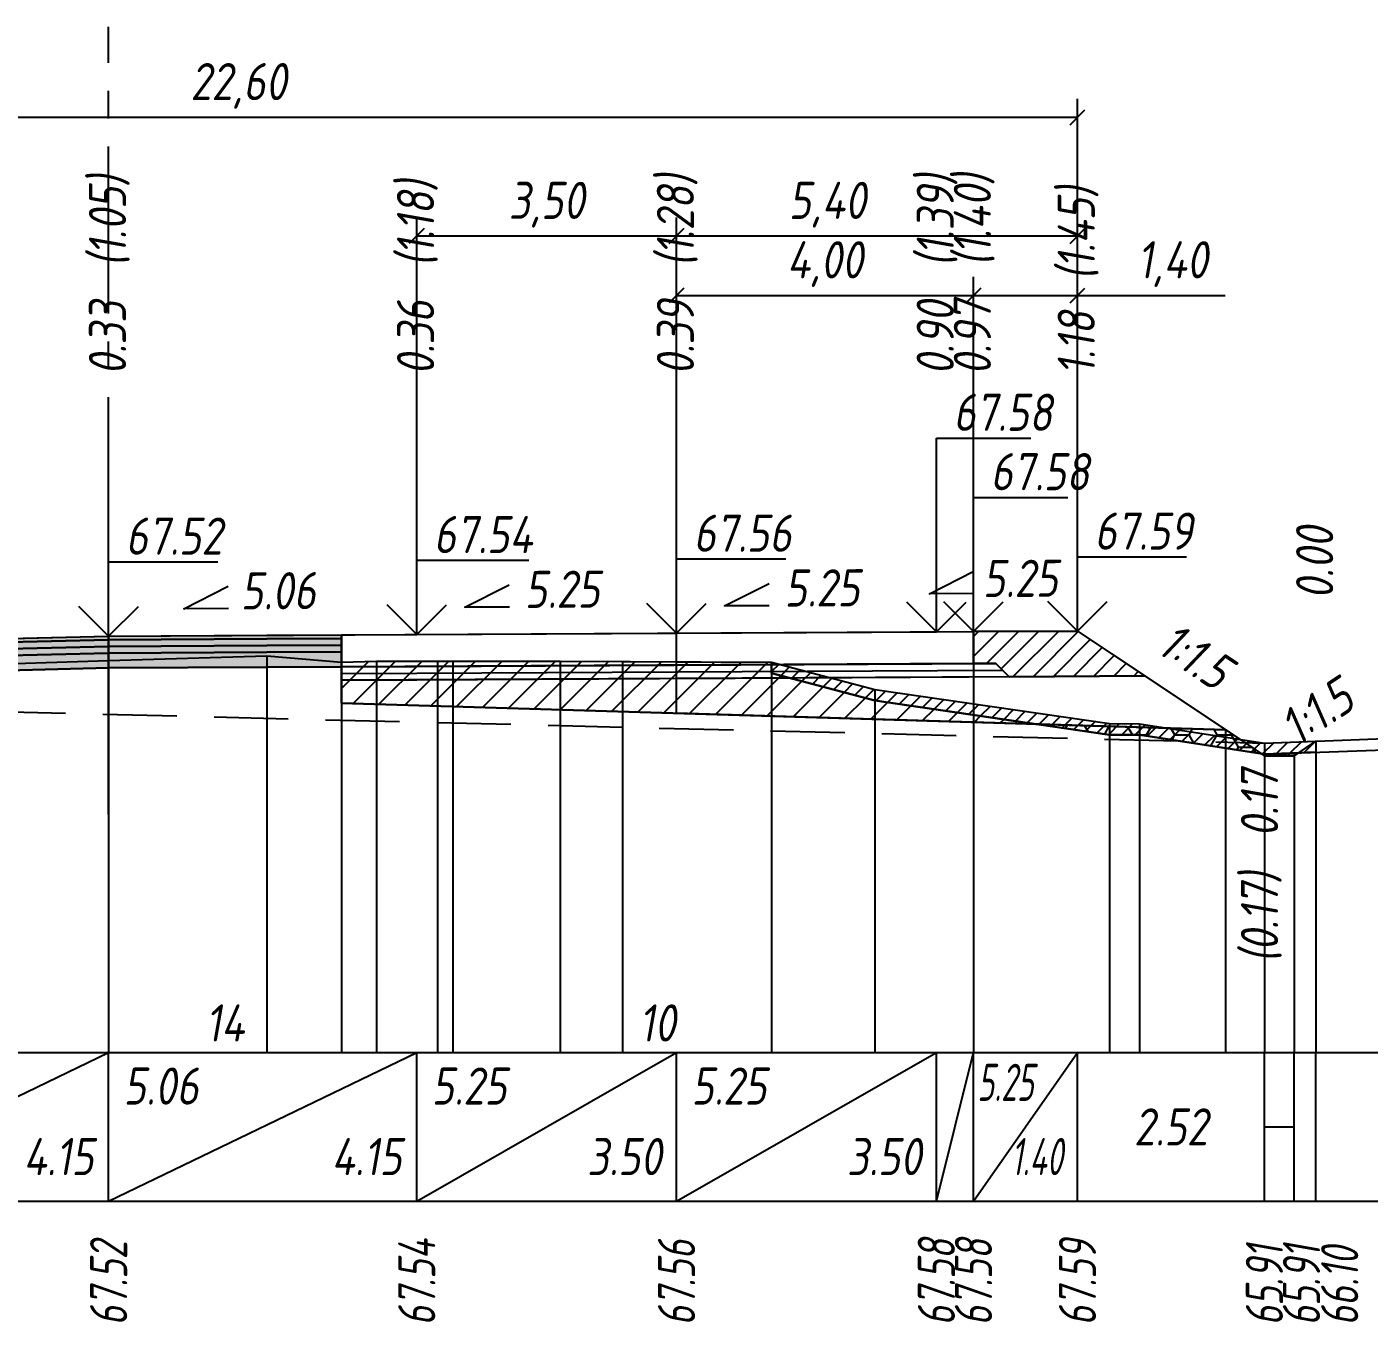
# Model space of a CAD drawing. Extents: x -717 to 1451, y -133302 to 233.
# Drawn here: x 151.3 to 241.7, y -40195.2 to -40107.9 of the extents above; entities that cross this region are included whole.
import ezdxf
from ezdxf.enums import TextEntityAlignment as Align

# ---------------------------------------------------------------- set-up
doc = ezdxf.new("R2010")
doc.units = 0
doc.linetypes.add('осевая2', pattern=[1.125, 0.75, -0.125, 0.125, -0.125])
doc.linetypes.add('штриховая', pattern=[0.75, 0.5, -0.25])
for name, color, linetype in [('Интерполированный поперечник', 2, 'Continuous'), ('Код_514', 1, 'Continuous'), ('Контур_0', 7, 'Continuous'), ('Контур_2521', 7, 'Continuous'), ('Контур_2564', 7, 'Continuous'), ('Контур_2660', 7, 'Continuous'), ('Контур_2665', 7, 'Continuous'), ('Контур_400', 7, 'Continuous'), ('Контур_508', 7, 'Continuous'), ('Контур_512', 7, 'Continuous'), ('Контур_513', 7, 'Continuous'), ('Контур_818', 7, 'Continuous'), ('Красный поперечник', 1, 'Continuous'), ('Объём_2501', 7, 'Continuous'), ('Объём_2564', 7, 'Continuous'), ('Объём_2650', 7, 'Continuous'), ('Объём_2660', 7, 'Continuous'), ('Объём_2661', 7, 'Continuous'), ('Объём_2663', 7, 'Continuous'), ('Объём_2664', 7, 'Continuous'), ('Объём_2665', 7, 'Continuous'), ('Объём_2666', 7, 'Continuous'), ('Объём_2753', 7, 'Continuous'), ('Ось', 1, 'осевая2'), ('Откосы', 7, 'Continuous'), ('Отметки покрытия', 7, 'Continuous'), ('Рабочие отметки', 7, 'Continuous'), ('Рабочие отметки доп.', 7, 'Continuous'), ('Слои выравнивания', 7, 'Continuous'), ('Таблица', 7, 'Continuous'), ('Уклоны проезжей части', 7, 'Continuous'), ('Черный поперечник', 3, 'Continuous')]:
    doc.layers.add(name, color=color, linetype=linetype)
for name, color, linetype, true_color in [('Контур_2540', 2, 'Continuous', 0xffff00), ('Контур_2560', 2, 'Continuous', 0xffff00), ('Контур_2561', 7, 'Continuous', 0xff8040), ('Контур_2562', 3, 'Continuous', 0x00ff00), ('Контур_2563', 7, 'Continuous', 0xff8000), ('Контур_2570', 7, 'Continuous', 0x80ff00), ('Контур_2725', 7, 'Continuous', 0x323232), ('Контур_2736', 4, 'Continuous', 0x00ffff), ('Контур_2737', 4, 'Continuous', 0x00ffff), ('Контур_2738', 4, 'Continuous', 0x00ffff), ('Контур_2739', 4, 'Continuous', 0x00ffff), ('Контур_2741', 4, 'Continuous', 0x00ffff), ('Контур_2742', 4, 'Continuous', 0x00ffff), ('Контур_2743', 4, 'Continuous', 0x00ffff), ('Контур_2744', 7, 'Continuous', 0xa4ffff), ('Контур_2745', 7, 'Continuous', 0xa4ffff), ('Контур_2747', 4, 'Continuous', 0x00ffff), ('Контур_2748', 4, 'Continuous', 0x00ffff), ('Контур_2749', 4, 'Continuous', 0x00ffff), ('Контур_2750', 4, 'Continuous', 0x00ffff), ('Контур_2751', 4, 'Continuous', 0x00ffff), ('Контур_2752', 4, 'Continuous', 0x00ffff), ('Контур_2760', 7, 'Continuous', 0x323232), ('Контур_2761', 7, 'Continuous', 0x323232), ('Контур_2762', 7, 'Continuous', 0x323232), ('Контур_2763', 7, 'Continuous', 0x323232), ('Контур_402', 7, 'Continuous', 0xff6464), ('Контур_703', 4, 'Continuous', 0x00ffff), ('Контур_705', 4, 'Continuous', 0x00ffff), ('Контур_707', 4, 'Continuous', 0x00ffff), ('Контур_720', 131, 'Continuous', 0xaaffff), ('Объём_2500', 7, 'Continuous', 0xc0c0c0), ('Объём_2520', 7, 'Continuous', 0x80ffff), ('Объём_2540', 2, 'Continuous', 0xffff00), ('Объём_2560', 2, 'Continuous', 0xffff00), ('Объём_2561', 7, 'Continuous', 0xff8040), ('Объём_2562', 3, 'Continuous', 0x00ff00), ('Объём_2563', 7, 'Continuous', 0xff8000), ('Объём_2570', 7, 'Continuous', 0x80ff00), ('Объём_2600', 7, 'Continuous', 0x808000), ('Объём_2620', 2, 'Continuous', 0xffff00), ('Объём_2746', 2, 'Continuous', 0xffff00)]:
    doc.layers.add(name, color=color, linetype=linetype, true_color=true_color)
doc.styles.get("Standard").update_dxf_attribs({"font": 'txt', "height": 2.5})
doc.styles.add('М', font='romand.shx', dxfattribs={"width": 0.8, "oblique": 10, "height": 2.5})
doc.dimstyles.new('ISO-25', dxfattribs={"dimtxt": 2.5, "dimasz": 2.5, "dimexe": 1.25, "dimexo": 0.625, "dimtad": 1, "dimtxsty": 'Standard', "dimcen": 2.5, "dimadec": 0, "dimazin": 0, "dimtfac": 1, "dimtmove": 0, "dimatfit": 3, "dimfxl": 1, "dimarcsym": 0})

# ---------------------------------------------------------------- blocks, each defined once
blk = doc.blocks.new('_Oblique')
at = {"color": 0, "linetype": 'ByBlock', "lineweight": -2}
blk.add_line((-0.5, -0.5), (0.5, 0.5), dxfattribs=at)
blk = doc.blocks.new('*D930')
at = {"color": 0, "lineweight": -2, "transparency": 16777216}
for p, q in [((215.038, -40148.08), (215.038, -40124.757)), ((222.038, -40148.043), (222.038, -40124.757)), ((215.038, -40126.007), (222.038, -40126.007)), ((222.038, -40126.007), (231.993, -40126.007))]:
    blk.add_line(p, q, dxfattribs=at)
at = {"layer": 'Defpoints', "color": 0, "transparency": 16777216}
for p in [(222.038, -40126.007), (215.038, -40148.705), (222.038, -40148.668)]:
    blk.add_point(p, dxfattribs=at)
at = {"color": 0, "lineweight": -2, "transparency": 16777216, "rotation": 180}
blk.add_blockref('_Oblique', (215.038, -40126.007), dxfattribs=at)
at = {"color": 0, "lineweight": -2, "transparency": 16777216}
blk.add_blockref('_Oblique', (222.038, -40126.007), dxfattribs=at)
at = {"color": 0, "transparency": 16777216, "insert": (228.452, -40123.894), "char_height": 2.5, "width": 8.75, "attachment_point": 5, "style": 'М'}
blk.add_mtext('1,40', dxfattribs=at)
blk = doc.blocks.new('*D932')
at = {"color": 0, "lineweight": -2, "transparency": 16777216}
for p, q in [((195.038, -40148.185), (195.038, -40124.757)), ((215.038, -40148.08), (215.038, -40124.757)), ((195.038, -40126.007), (215.038, -40126.007))]:
    blk.add_line(p, q, dxfattribs=at)
at = {"layer": 'Defpoints', "color": 0, "transparency": 16777216}
for p in [(215.038, -40126.007), (195.038, -40148.81), (215.038, -40148.705)]:
    blk.add_point(p, dxfattribs=at)
at = {"color": 0, "lineweight": -2, "transparency": 16777216, "rotation": 180}
blk.add_blockref('_Oblique', (195.038, -40126.007), dxfattribs=at)
at = {"color": 0, "lineweight": -2, "transparency": 16777216}
blk.add_blockref('_Oblique', (215.038, -40126.007), dxfattribs=at)
at = {"color": 0, "transparency": 16777216, "insert": (205.038, -40123.894), "char_height": 2.5, "width": 9.16667, "attachment_point": 5, "style": 'М'}
blk.add_mtext('4,00', dxfattribs=at)
blk = doc.blocks.new('*D934')
at = {"color": 0, "lineweight": -2, "transparency": 16777216}
for p, q in [((177.538, -40148.277), (177.538, -40120.757)), ((195.038, -40148.185), (195.038, -40120.757)), ((195.038, -40122.007), (177.538, -40122.007))]:
    blk.add_line(p, q, dxfattribs=at)
at = {"layer": 'Defpoints', "color": 0, "transparency": 16777216}
for p in [(177.538, -40122.007), (177.538, -40148.902), (195.038, -40148.81)]:
    blk.add_point(p, dxfattribs=at)
at = {"color": 0, "lineweight": -2, "transparency": 16777216, "rotation": 180}
blk.add_blockref('_Oblique', (177.538, -40122.007), dxfattribs=at)
at = {"color": 0, "lineweight": -2, "transparency": 16777216}
blk.add_blockref('_Oblique', (195.038, -40122.007), dxfattribs=at)
at = {"color": 0, "transparency": 16777216, "insert": (186.288, -40119.894), "char_height": 2.5, "width": 9.58333, "attachment_point": 5, "style": 'М'}
blk.add_mtext('3,50', dxfattribs=at)
blk = doc.blocks.new('*D935')
at = {"color": 0, "lineweight": -2, "transparency": 16777216}
for p, q in [((195.038, -40148.185), (195.038, -40120.757)), ((222.038, -40148.043), (222.038, -40120.757)), ((222.038, -40122.007), (195.038, -40122.007))]:
    blk.add_line(p, q, dxfattribs=at)
at = {"layer": 'Defpoints', "color": 0, "transparency": 16777216}
for p in [(195.038, -40122.007), (195.038, -40148.81), (222.038, -40148.668)]:
    blk.add_point(p, dxfattribs=at)
at = {"color": 0, "lineweight": -2, "transparency": 16777216, "rotation": 180}
blk.add_blockref('_Oblique', (195.038, -40122.007), dxfattribs=at)
at = {"color": 0, "lineweight": -2, "transparency": 16777216}
blk.add_blockref('_Oblique', (222.038, -40122.007), dxfattribs=at)
at = {"color": 0, "transparency": 16777216, "insert": (205.199, -40119.894), "char_height": 2.5, "width": 9.58333, "attachment_point": 5, "style": 'М'}
blk.add_mtext('5,40', dxfattribs=at)
blk = doc.blocks.new('*D937')
at = {"color": 0, "lineweight": -2, "transparency": 16777216}
for p, q in [((109.038, -40149.664), (109.038, -40112.757)), ((222.038, -40148.043), (222.038, -40112.757)), ((109.038, -40114.007), (222.038, -40114.007))]:
    blk.add_line(p, q, dxfattribs=at)
at = {"layer": 'Defpoints', "color": 0, "transparency": 16777216}
for p in [(222.038, -40114.007), (222.038, -40148.668), (109.038, -40150.289)]:
    blk.add_point(p, dxfattribs=at)
at = {"color": 0, "lineweight": -2, "transparency": 16777216, "rotation": 180}
blk.add_blockref('_Oblique', (109.038, -40114.007), dxfattribs=at)
at = {"color": 0, "lineweight": -2, "transparency": 16777216}
blk.add_blockref('_Oblique', (222.038, -40114.007), dxfattribs=at)
at = {"color": 0, "transparency": 16777216, "insert": (165.538, -40111.894), "char_height": 2.5, "width": 12.08333, "attachment_point": 5, "style": 'М'}
blk.add_mtext('22,60', dxfattribs=at)

msp = doc.modelspace()

# ---------------------------------------------------------------- hatches: boundary and pattern name
at = {"layer": 'Объём_2563'}
h = msp.add_hatch(dxfattribs=at)
h.set_pattern_fill('ANSI31', color=256, scale=0.3)
h.paths.add_polyline_path([(215.038, -40148.642), (222.038, -40148.606), (226.577, -40151.632), (217.433, -40151.68), (216.538, -40150.785), (215.038, -40150.792)])
at = {"layer": 'Объём_2570'}
h = msp.add_hatch(dxfattribs=at)
h.set_pattern_fill('ANSI31', color=256, scale=0.2)
h.paths.add_polyline_path([(238.092, -40156.775), (234.647, -40156.905), (226.216, -40155.595), (224.193, -40155.588), (208.385, -40153.288), (201.441, -40151.452), (201.441, -40150.702), (208.385, -40152.538), (224.193, -40154.838), (226.216, -40154.845), (234.647, -40156.155), (238.092, -40156.025)])
at = {"layer": 'Объём_2600'}
h = msp.add_hatch(dxfattribs=at)
h.set_pattern_fill('ANSI31', color=6, scale=0.4)
h.paths.add_polyline_path([(201.441, -40151.452), (208.385, -40153.288), (219.244, -40154.868), (172.463, -40153.465), (172.463, -40150.695), (174.824, -40150.642), (178.938, -40150.624), (187.208, -40150.639), (201.441, -40150.702)])
h = msp.add_hatch(dxfattribs=at)
h.set_pattern_fill('HONEY', color=5, scale=0.3)
h.paths.add_polyline_path([(226.216, -40155.595), (224.193, -40155.588), (219.244, -40154.868), (232.006, -40155.251), (234.439, -40156.873)])
h = msp.add_hatch(dxfattribs=at)
h.set_pattern_fill('HONEY', color=5, scale=0.3)
h.paths.add_polyline_path([(236.899, -40156.82), (238.092, -40156.025), (238.092, -40156.775)])
at = {"layer": 'Объём_2620'}
h = msp.add_hatch(dxfattribs=at)
h.set_pattern_fill('ANSI31', color=2, scale=0.1)
h.paths.add_polyline_path([(234.629, -40157), (234.439, -40156.873), (234.647, -40156.905), (236.899, -40156.82), (236.629, -40157)])
at = {"layer": 'Слои выравнивания'}
for color, points in [(2, [(117.019, -40149.922), (118.538, -40149.884), (130.6, -40149.582), (136.038, -40149.445), (149.074, -40149.131), (156.788, -40148.944), (156.788, -40149.194), (149.074, -40149.381), (136.038, -40149.695), (130.6, -40149.832), (118.538, -40150.134), (117.019, -40150.172)]), (3, [(117.019, -40150.172), (118.538, -40150.134), (130.6, -40149.832), (136.038, -40149.695), (149.074, -40149.381), (156.788, -40149.194), (156.788, -40149.644), (149.074, -40149.831), (136.038, -40150.145), (130.6, -40150.282), (118.538, -40150.584), (117.019, -40150.622)]), (2, [(156.788, -40148.944), (167.435, -40148.89), (172.463, -40148.865), (172.463, -40149.115), (167.435, -40149.14), (156.788, -40149.194)]), (3, [(156.788, -40149.194), (167.435, -40149.14), (172.463, -40149.115), (172.463, -40149.565), (167.435, -40149.59), (156.788, -40149.644)]), (4, [(117.019, -40150.622), (118.538, -40150.584), (130.6, -40150.282), (136.038, -40150.145), (149.074, -40149.831), (156.788, -40149.644), (156.788, -40150.094), (149.074, -40150.281), (136.038, -40150.595), (130.6, -40150.732), (118.538, -40151.034), (117.019, -40151.072)]), (5, [(117.019, -40151.072), (118.538, -40151.034), (130.6, -40150.732), (136.038, -40150.595), (149.074, -40150.281), (156.788, -40150.094), (156.788, -40151.094), (149.074, -40151.281), (136.038, -40151.595), (130.6, -40151.732), (118.538, -40152.034), (117.019, -40152.072)]), (4, [(156.788, -40149.644), (167.435, -40149.59), (172.463, -40149.565), (172.463, -40150.015), (167.435, -40150.04), (156.788, -40150.094)]), (5, [(156.788, -40150.094), (167.435, -40150.04), (172.463, -40150.015), (172.463, -40151.015), (167.435, -40151.04), (156.788, -40151.094)])]:
    msp.add_hatch(color=color, dxfattribs=at).paths.add_polyline_path(points)

# ---------------------------------------------------------------- linework, layer by layer
at = {"layer": 'Интерполированный поперечник', "linetype": 'штриховая', "ltscale": 10, "flags": 128}
msp.add_lwpolyline([(81.412, -40152.329), (234.647, -40156.155)], dxfattribs=at)
at = {"layer": 'Код_514'}
for p, q in [((136.038, -40187), (156.788, -40177)), ((156.788, -40187), (156.788, -40177)), ((156.788, -40187), (177.538, -40177)), ((177.538, -40187), (177.538, -40177)), ((177.538, -40187), (195.038, -40177)), ((195.038, -40187), (195.038, -40177)), ((195.038, -40187), (212.538, -40177)), ((212.538, -40187), (212.538, -40177)), ((212.538, -40187), (215.038, -40177)), ((215.038, -40187), (215.038, -40177)), ((215.038, -40187), (222.038, -40177)), ((222.038, -40187), (222.038, -40177)), ((234.629, -40187), (234.629, -40177)), ((236.629, -40187), (236.629, -40177)), ((238.092, -40187), (238.092, -40177)), ((234.629, -40182), (236.629, -40182))]:
    msp.add_line(p, q, dxfattribs=at)
at = {"layer": 'Контур_0', "flags": 128}
for points in [[(222.038, -40148.606), (233.312, -40156.122), (233.312, -40156.122), (233.312, -40156.122), (233.312, -40156.122), (233.312, -40156.122), (233.312, -40156.122), (233.312, -40156.122), (233.312, -40156.122), (233.312, -40156.122), (233.312, -40156.122), (233.312, -40156.122), (233.312, -40156.122), (233.312, -40156.122), (233.312, -40156.122), (234.629, -40157)], [(222.038, -40148.606), (233.312, -40156.122), (233.312, -40156.122), (233.312, -40156.122), (233.312, -40156.122), (233.312, -40156.122), (233.312, -40156.122), (233.312, -40156.122), (233.312, -40156.122), (233.312, -40156.122), (233.312, -40156.122), (233.312, -40156.122), (233.312, -40156.122), (233.312, -40156.122), (233.312, -40156.122), (234.629, -40157), (236.629, -40157), (238.092, -40156.025), (238.092, -40156.025), (238.092, -40156.025), (238.092, -40156.025), (238.092, -40156.025), (238.092, -40156.025), (238.092, -40156.025), (238.092, -40156.025), (238.092, -40156.025), (238.092, -40156.025), (238.092, -40156.025), (238.092, -40156.025), (238.092, -40156.025)], [(172.463, -40148.865), (215.038, -40148.642), (215.038, -40150.792), (172.463, -40151.015), (172.463, -40148.865), (172.463, -40148.865)], [(177.538, -40150.989), (216.538, -40150.785), (217.433, -40151.68), (172.463, -40151.915), (172.463, -40151.015), (177.538, -40150.989), (177.538, -40150.989)], [(215.038, -40150.792), (216.538, -40150.785), (217.433, -40151.68), (226.577, -40151.632)]]:
    msp.add_lwpolyline(points, dxfattribs=at)
at = {"layer": 'Контур_2521', "color": 250, "flags": 128}
msp.add_lwpolyline([(172.463, -40151.465), (177.538, -40151.439), (216.985, -40151.232)], dxfattribs=at)
at = {"layer": 'Контур_2540', "flags": 128}
msp.add_lwpolyline([(177.538, -40151.889), (226.577, -40151.632), (232.006, -40155.251), (172.463, -40153.465), (172.463, -40151.915), (177.538, -40151.889), (177.538, -40151.889)], dxfattribs=at)
at = {"layer": 'Контур_2560', "flags": 128}
msp.add_lwpolyline([(215.038, -40148.642), (222.038, -40148.606), (222.038, -40148.606), (222.038, -40148.606)], dxfattribs=at)
at = {"layer": 'Контур_2561', "flags": 128}
msp.add_lwpolyline([(215.038, -40148.642), (215.038, -40148.642), (222.038, -40148.606), (222.038, -40148.606), (215.038, -40148.642)], dxfattribs=at)
at = {"layer": 'Контур_2562', "flags": 128}
msp.add_lwpolyline([(222.038, -40148.606), (222.038, -40148.606), (222.038, -40148.606), (222.038, -40148.606), (222.038, -40148.606)], dxfattribs=at)
at = {"layer": 'Контур_2563', "flags": 128}
msp.add_lwpolyline([(215.038, -40148.642), (222.038, -40148.606), (226.577, -40151.632), (217.433, -40151.68), (216.538, -40150.785), (215.038, -40150.792), (215.038, -40148.642), (215.038, -40148.642)], dxfattribs=at)
at = {"layer": 'Контур_2564', "flags": 128}
msp.add_lwpolyline([(215.038, -40148.642), (222.038, -40148.606)], dxfattribs=at)
at = {"layer": 'Контур_2570', "flags": 128}
msp.add_lwpolyline([(149.074, -40150.831), (156.788, -40150.593), (167.435, -40150.265), (172.463, -40150.695), (174.824, -40150.642), (178.938, -40150.624), (179.963, -40150.625), (187.208, -40150.639), (191.386, -40150.661), (201.441, -40150.702), (201.441, -40151.452), (208.385, -40153.288), (224.193, -40155.588), (226.216, -40155.595), (234.647, -40156.905), (234.647, -40156.905), (243.343, -40156.576)], dxfattribs=at)
at = {"layer": 'Контур_2660', "flags": 128}
msp.add_lwpolyline([(172.463, -40153.465), (232.006, -40155.251)], dxfattribs=at)
at = {"layer": 'Контур_2665', "flags": 128}
msp.add_lwpolyline([(222.038, -40148.606), (222.038, -40148.606)], dxfattribs=at)
at = {"layer": 'Контур_2725', "flags": 128}
msp.add_lwpolyline([(117.019, -40152.072), (118.538, -40152.034), (130.6, -40151.732), (136.038, -40151.595), (149.074, -40151.281), (156.788, -40151.094), (167.435, -40151.04), (172.463, -40151.015)], dxfattribs=at)
at = {"layer": 'Контур_2736', "flags": 128}
for points in [[(222.038, -40148.606), (233.312, -40156.122)], [(233.312, -40156.122), (234.629, -40157)]]:
    msp.add_lwpolyline(points, dxfattribs=at)
at = {"layer": 'Контур_2737', "flags": 128}
msp.add_lwpolyline([(233.312, -40156.122), (233.312, -40156.122)], dxfattribs=at)
at = {"layer": 'Контур_2738', "flags": 128}
msp.add_lwpolyline([(233.312, -40156.122), (233.312, -40156.122)], dxfattribs=at)
at = {"layer": 'Контур_2739', "flags": 128}
msp.add_lwpolyline([(233.312, -40156.122), (233.312, -40156.122)], dxfattribs=at)
at = {"layer": 'Контур_2741', "flags": 128}
msp.add_lwpolyline([(238.092, -40156.025), (238.092, -40156.025)], dxfattribs=at)
at = {"layer": 'Контур_2742', "flags": 128}
msp.add_lwpolyline([(238.092, -40156.025), (238.092, -40156.025)], dxfattribs=at)
at = {"layer": 'Контур_2743', "flags": 128}
msp.add_lwpolyline([(238.092, -40156.025), (238.092, -40156.025)], dxfattribs=at)
at = {"layer": 'Контур_2744', "flags": 128}
msp.add_lwpolyline([(238.092, -40156.025), (238.092, -40156.025)], dxfattribs=at)
msp.add_lwpolyline([(238.092, -40156.025), (238.092, -40156.025)], dxfattribs=at)
msp.add_lwpolyline([(238.092, -40156.025), (238.092, -40156.025)], dxfattribs=at)
msp.add_lwpolyline([(238.092, -40156.025), (238.092, -40156.025)], dxfattribs=at)
msp.add_lwpolyline([(238.092, -40156.025), (238.092, -40156.025)], dxfattribs=at)
msp.add_lwpolyline([(238.092, -40156.025), (238.092, -40156.025)], dxfattribs=at)
at = {"layer": 'Контур_2745', "flags": 128}
msp.add_lwpolyline([(233.312, -40156.122), (233.312, -40156.122)], dxfattribs=at)
msp.add_lwpolyline([(233.312, -40156.122), (233.312, -40156.122)], dxfattribs=at)
msp.add_lwpolyline([(233.312, -40156.122), (233.312, -40156.122)], dxfattribs=at)
msp.add_lwpolyline([(233.312, -40156.122), (233.312, -40156.122)], dxfattribs=at)
msp.add_lwpolyline([(233.312, -40156.122), (233.312, -40156.122)], dxfattribs=at)
msp.add_lwpolyline([(233.312, -40156.122), (233.312, -40156.122)], dxfattribs=at)
at = {"layer": 'Контур_2747', "flags": 128}
msp.add_lwpolyline([(233.312, -40156.122), (233.312, -40156.122)], dxfattribs=at)
at = {"layer": 'Контур_2748', "flags": 128}
msp.add_lwpolyline([(233.312, -40156.122), (233.312, -40156.122)], dxfattribs=at)
at = {"layer": 'Контур_2749', "flags": 128}
msp.add_lwpolyline([(233.312, -40156.122), (233.312, -40156.122)], dxfattribs=at)
at = {"layer": 'Контур_2750', "flags": 128}
msp.add_lwpolyline([(238.092, -40156.025), (238.092, -40156.025)], dxfattribs=at)
at = {"layer": 'Контур_2751', "flags": 128}
msp.add_lwpolyline([(238.092, -40156.025), (238.092, -40156.025)], dxfattribs=at)
at = {"layer": 'Контур_2752', "flags": 128}
msp.add_lwpolyline([(238.092, -40156.025), (238.092, -40156.025)], dxfattribs=at)
at = {"layer": 'Контур_2760', "flags": 128}
msp.add_lwpolyline([(117.019, -40149.922), (118.538, -40149.884), (130.6, -40149.582), (136.038, -40149.445), (149.074, -40149.131), (156.788, -40148.944), (167.435, -40148.89), (172.463, -40148.865)], dxfattribs=at)
at = {"layer": 'Контур_2761', "flags": 128}
msp.add_lwpolyline([(117.019, -40150.172), (118.538, -40150.134), (130.6, -40149.832), (136.038, -40149.695), (149.074, -40149.381), (156.788, -40149.194), (167.435, -40149.14), (172.463, -40149.115)], dxfattribs=at)
at = {"layer": 'Контур_2762', "flags": 128}
msp.add_lwpolyline([(117.019, -40150.622), (118.538, -40150.584), (130.6, -40150.282), (136.038, -40150.145), (149.074, -40149.831), (156.788, -40149.644), (167.435, -40149.59), (172.463, -40149.565)], dxfattribs=at)
at = {"layer": 'Контур_2763', "flags": 128}
msp.add_lwpolyline([(117.019, -40151.072), (118.538, -40151.034), (130.6, -40150.732), (136.038, -40150.595), (149.074, -40150.281), (156.788, -40150.094), (167.435, -40150.04), (172.463, -40150.015)], dxfattribs=at)
at = {"layer": 'Контур_400', "flags": 128}
for points in [[(116.038, -40149.946), (118.538, -40149.884), (118.538, -40149.884), (118.538, -40149.884), (118.538, -40149.884), (118.538, -40149.884), (118.538, -40149.884), (136.038, -40149.445), (156.788, -40148.944)], [(156.788, -40148.944), (177.538, -40148.839), (195.038, -40148.747), (195.038, -40148.747), (195.038, -40148.747), (195.038, -40148.747), (212.538, -40148.656), (212.538, -40148.656), (215.038, -40148.642)]]:
    msp.add_lwpolyline(points, dxfattribs=at)
at = {"layer": 'Контур_402', "flags": 128}
msp.add_lwpolyline([(105, -40154.548), (117.019, -40154.187), (117.019, -40152.072), (136.038, -40151.595), (156.788, -40151.094), (172.463, -40151.015), (172.463, -40153.465), (232.006, -40155.251)], dxfattribs=at)
at = {"layer": 'Контур_508', "flags": 128}
msp.add_lwpolyline([(105, -40154.548), (117.019, -40154.187), (117.019, -40152.072), (136.038, -40151.595), (156.788, -40151.094), (172.463, -40151.015), (172.463, -40153.465), (232.006, -40155.251), (234.629, -40157), (236.629, -40157), (238.092, -40156.025)], dxfattribs=at)
at = {"layer": 'Контур_512', "flags": 128}
msp.add_lwpolyline([(172.463, -40153.465), (232.006, -40155.251), (234.629, -40157), (236.629, -40157), (238.092, -40156.025)], dxfattribs=at)
at = {"layer": 'Контур_513', "flags": 128}
msp.add_lwpolyline([(105, -40154.548), (117.019, -40154.187), (117.019, -40152.072), (136.038, -40151.595), (156.788, -40151.094), (172.463, -40151.015), (172.463, -40153.465), (232.006, -40155.251), (234.629, -40157), (236.629, -40157), (238.092, -40156.025)], dxfattribs=at)
at = {"layer": 'Контур_703', "flags": 128}
msp.add_lwpolyline([(222.038, -40148.606), (233.312, -40156.122)], dxfattribs=at)
at = {"layer": 'Контур_705', "flags": 128}
msp.add_lwpolyline([(233.312, -40156.122), (233.312, -40156.122)], dxfattribs=at)
at = {"layer": 'Контур_707', "flags": 128}
msp.add_lwpolyline([(236.629, -40157), (238.092, -40156.025)], dxfattribs=at)
at = {"layer": 'Контур_720', "flags": 128}
msp.add_lwpolyline([(234.629, -40157), (236.629, -40157)], dxfattribs=at)
at = {"layer": 'Контур_818', "flags": 128}
msp.add_lwpolyline([(105, -40151.126), (117.019, -40150.659), (149.074, -40150.831), (156.788, -40150.593), (167.435, -40150.265), (172.463, -40150.695), (174.824, -40150.642), (178.938, -40150.624), (179.963, -40150.625), (187.208, -40150.639), (191.386, -40150.661), (201.441, -40150.702), (201.441, -40151.452), (208.385, -40153.288), (224.193, -40155.588), (226.216, -40155.595), (234.647, -40156.905), (234.647, -40156.905), (238.092, -40156.775)], dxfattribs=at)
at = {"layer": 'Красный поперечник'}
for p, q in [((215.038, -40148.642), (222.038, -40148.606)), ((222.038, -40148.606), (234.629, -40157)), ((136.038, -40149.445), (156.788, -40148.944)), ((156.788, -40148.944), (177.538, -40148.839)), ((177.538, -40148.839), (195.038, -40148.747)), ((195.038, -40148.747), (212.538, -40148.656)), ((212.538, -40148.656), (215.038, -40148.642)), ((172.463, -40153.465), (172.463, -40177)), ((232.006, -40155.251), (232.006, -40177)), ((236.629, -40157), (238.092, -40156.025)), ((238.092, -40156.025), (238.092, -40177)), ((234.629, -40157), (234.629, -40177)), ((234.629, -40157), (236.629, -40157)), ((236.629, -40157), (236.629, -40177))]:
    msp.add_line(p, q, dxfattribs=at)
at = {"layer": 'Объём_2500', "flags": 128}
for points in [[(172.463, -40148.865), (215.038, -40148.642), (215.038, -40150.792), (172.463, -40151.015), (172.463, -40148.865), (172.463, -40148.865)], [(195.038, -40148.747), (215.038, -40148.642), (215.038, -40150.792), (195.038, -40150.897), (195.038, -40148.747)]]:
    msp.add_lwpolyline(points, dxfattribs=at)
at = {"layer": 'Объём_2501', "flags": 128}
for points in [[(116.038, -40149.946), (118.538, -40149.884), (118.538, -40149.884), (118.538, -40149.884), (118.538, -40149.884), (118.538, -40149.884), (118.538, -40149.884), (136.038, -40149.445), (156.788, -40148.944)], [(156.788, -40148.944), (177.538, -40148.839), (195.038, -40148.747), (195.038, -40148.747), (195.038, -40148.747), (195.038, -40148.747), (212.538, -40148.656), (212.538, -40148.656), (215.038, -40148.642)], [(195.038, -40148.747), (212.538, -40148.656), (212.538, -40148.656), (215.038, -40148.642)]]:
    msp.add_lwpolyline(points, dxfattribs=at)
at = {"layer": 'Объём_2520', "color": 250, "flags": 128}
for points in [[(177.538, -40150.989), (216.538, -40150.785), (217.433, -40151.68), (172.463, -40151.915), (172.463, -40151.015), (177.538, -40150.989), (177.538, -40150.989)], [(195.038, -40150.897), (216.538, -40150.785), (217.433, -40151.68), (195.038, -40151.797), (195.038, -40150.897)]]:
    msp.add_lwpolyline(points, dxfattribs=at)
at = {"layer": 'Объём_2540', "flags": 128}
for points in [[(177.538, -40151.889), (226.577, -40151.632), (232.006, -40155.251), (172.463, -40153.465), (172.463, -40151.915), (177.538, -40151.889), (177.538, -40151.889)], [(195.038, -40151.797), (226.577, -40151.632), (232.006, -40155.251), (195.038, -40154.142), (195.038, -40151.797)]]:
    msp.add_lwpolyline(points, dxfattribs=at)
at = {"layer": 'Объём_2560', "flags": 128}
msp.add_lwpolyline([(215.038, -40148.642), (222.038, -40148.606), (222.038, -40148.606), (222.038, -40148.606)], dxfattribs=at)
msp.add_lwpolyline([(215.038, -40148.642), (222.038, -40148.606), (222.038, -40148.606), (222.038, -40148.606)], dxfattribs=at)
at = {"layer": 'Объём_2561', "flags": 128}
msp.add_lwpolyline([(215.038, -40148.642), (215.038, -40148.642), (222.038, -40148.606), (222.038, -40148.606), (215.038, -40148.642)], dxfattribs=at)
msp.add_lwpolyline([(215.038, -40148.642), (215.038, -40148.642), (222.038, -40148.606), (222.038, -40148.606), (215.038, -40148.642)], dxfattribs=at)
at = {"layer": 'Объём_2562', "flags": 128}
msp.add_lwpolyline([(222.038, -40148.606), (222.038, -40148.606), (222.038, -40148.606), (222.038, -40148.606), (222.038, -40148.606)], dxfattribs=at)
msp.add_lwpolyline([(222.038, -40148.606), (222.038, -40148.606), (222.038, -40148.606), (222.038, -40148.606), (222.038, -40148.606)], dxfattribs=at)
at = {"layer": 'Объём_2563', "color": 250, "flags": 128}
msp.add_lwpolyline([(215.038, -40148.642), (222.038, -40148.606), (226.577, -40151.632), (217.433, -40151.68), (216.538, -40150.785), (215.038, -40150.792), (215.038, -40148.642), (215.038, -40148.642)], dxfattribs=at)
msp.add_lwpolyline([(215.038, -40148.642), (222.038, -40148.606), (226.577, -40151.632), (217.433, -40151.68), (216.538, -40150.785), (215.038, -40150.792), (215.038, -40148.642), (215.038, -40148.642)], dxfattribs=at)
at = {"layer": 'Объём_2564', "flags": 128}
msp.add_lwpolyline([(215.038, -40148.642), (222.038, -40148.606)], dxfattribs=at)
msp.add_lwpolyline([(215.038, -40148.642), (222.038, -40148.606)], dxfattribs=at)
at = {"layer": 'Объём_2570', "flags": 128}
msp.add_lwpolyline([(238.092, -40156.775), (234.647, -40156.905), (226.216, -40155.595), (224.193, -40155.588), (208.385, -40153.288), (201.441, -40151.452), (201.441, -40150.702), (208.385, -40152.538), (224.193, -40154.838), (226.216, -40154.845), (234.647, -40156.155), (238.092, -40156.025), (238.092, -40156.775), (238.092, -40156.775)], dxfattribs=at)
msp.add_lwpolyline([(238.092, -40156.775), (234.647, -40156.905), (226.216, -40155.595), (224.193, -40155.588), (208.385, -40153.288), (201.441, -40151.452), (201.441, -40150.702), (208.385, -40152.538), (224.193, -40154.838), (226.216, -40154.845), (234.647, -40156.155), (238.092, -40156.025), (238.092, -40156.775), (238.092, -40156.775)], dxfattribs=at)
at = {"layer": 'Объём_2600', "color": 5, "flags": 128}
for points in [[(226.216, -40155.595), (224.193, -40155.588), (219.244, -40154.868), (232.006, -40155.251), (234.439, -40156.873), (226.216, -40155.595), (226.216, -40155.595)], [(226.216, -40155.595), (224.193, -40155.588), (219.244, -40154.868), (232.006, -40155.251), (234.439, -40156.873), (226.216, -40155.595), (226.216, -40155.595)], [(236.899, -40156.82), (238.092, -40156.025), (238.092, -40156.775), (236.899, -40156.82), (236.899, -40156.82)], [(236.899, -40156.82), (238.092, -40156.025), (238.092, -40156.775), (236.899, -40156.82), (236.899, -40156.82)]]:
    msp.add_lwpolyline(points, dxfattribs=at)
at = {"layer": 'Объём_2620', "flags": 128}
msp.add_lwpolyline([(234.629, -40157), (234.439, -40156.873), (234.647, -40156.905), (236.899, -40156.82), (236.629, -40157), (234.629, -40157), (234.629, -40157)], dxfattribs=at)
msp.add_lwpolyline([(234.629, -40157), (234.439, -40156.873), (234.647, -40156.905), (236.899, -40156.82), (236.629, -40157), (234.629, -40157), (234.629, -40157)], dxfattribs=at)
at = {"layer": 'Объём_2650', "color": 6, "flags": 128}
for points in [[(201.441, -40151.452), (208.385, -40153.288), (219.244, -40154.868), (172.463, -40153.465), (172.463, -40150.695), (174.824, -40150.642), (178.938, -40150.624), (187.208, -40150.639), (201.441, -40150.702), (201.441, -40151.452), (201.441, -40151.452)], [(195.038, -40150.674), (201.441, -40150.702), (201.441, -40151.452), (201.441, -40151.452), (201.441, -40151.452), (208.385, -40153.288), (219.244, -40154.868), (195.038, -40154.142), (195.038, -40150.674)]]:
    msp.add_lwpolyline(points, dxfattribs=at)
at = {"layer": 'Объём_2660', "flags": 128}
for points in [[(172.463, -40153.465), (232.006, -40155.251)], [(195.038, -40154.142), (232.006, -40155.251)]]:
    msp.add_lwpolyline(points, dxfattribs=at)
at = {"layer": 'Объём_2661', "flags": 128}
msp.add_lwpolyline([(222.038, -40148.606), (233.312, -40156.122)], dxfattribs=at)
msp.add_lwpolyline([(222.038, -40148.606), (233.312, -40156.122)], dxfattribs=at)
at = {"layer": 'Объём_2663', "flags": 128}
for points in [[(233.312, -40156.122), (234.629, -40157)], [(233.312, -40156.122), (234.629, -40157)], [(236.629, -40157), (238.092, -40156.025)], [(236.629, -40157), (238.092, -40156.025)]]:
    msp.add_lwpolyline(points, dxfattribs=at)
at = {"layer": 'Объём_2664', "flags": 128}
msp.add_lwpolyline([(234.629, -40157), (236.629, -40157)], dxfattribs=at)
msp.add_lwpolyline([(234.629, -40157), (236.629, -40157)], dxfattribs=at)
at = {"layer": 'Объём_2665', "flags": 128}
msp.add_lwpolyline([(222.038, -40148.606), (222.038, -40148.606)], dxfattribs=at)
msp.add_lwpolyline([(222.038, -40148.606), (222.038, -40148.606)], dxfattribs=at)
at = {"layer": 'Объём_2666', "flags": 128}
msp.add_lwpolyline([(222.038, -40148.606), (233.312, -40156.122)], dxfattribs=at)
msp.add_lwpolyline([(222.038, -40148.606), (233.312, -40156.122)], dxfattribs=at)
at = {"layer": 'Объём_2746', "flags": 128}
for points in [[(201.441, -40151.452), (208.385, -40153.288), (219.244, -40154.868), (172.463, -40153.465), (172.463, -40150.695), (174.824, -40150.642), (178.938, -40150.624), (187.208, -40150.639), (201.441, -40150.702), (201.441, -40151.452), (201.441, -40151.452)], [(195.038, -40150.674), (201.441, -40150.702), (201.441, -40151.452), (201.441, -40151.452), (201.441, -40151.452), (208.385, -40153.288), (219.244, -40154.868), (195.038, -40154.142), (195.038, -40150.674)]]:
    msp.add_lwpolyline(points, dxfattribs=at)
at = {"layer": 'Объём_2753', "flags": 128}
msp.add_lwpolyline([(172.463, -40148.865), (172.463, -40148.865)], dxfattribs=at)
at = {"layer": 'Ось', "ltscale": 15}
msp.add_line((156.788, -40160.971), (156.788, -40107.915), dxfattribs=at)
at = {"layer": 'Откосы', "color": 1, "flags": 128}
for points in [[(215.073, -40146.08), (212.073, -40146.096), (215.065, -40144.58)], [(164.851, -40147.09), (161.852, -40147.105), (164.844, -40145.59)], [(183.776, -40146.993), (180.776, -40147.009), (183.768, -40145.493)], [(201.276, -40146.901), (198.276, -40146.917), (201.268, -40145.401)]]:
    msp.add_lwpolyline(points, dxfattribs=at)
at = {"layer": 'Отметки покрытия', "color": 1}
for p, q in [((212.538, -40148.656), (212.538, -40135.606)), ((212.538, -40135.606), (218.888, -40135.606)), ((215.038, -40148.642), (215.038, -40139.606)), ((215.038, -40139.606), (221.388, -40139.606)), ((156.788, -40148.944), (156.788, -40143.944)), ((156.788, -40143.944), (164.138, -40143.944)), ((177.538, -40148.839), (177.538, -40143.839)), ((177.538, -40143.839), (185.088, -40143.839)), ((195.038, -40148.747), (195.038, -40143.747)), ((195.038, -40143.747), (202.388, -40143.747)), ((222.038, -40148.606), (222.038, -40143.606)), ((222.038, -40143.606), (229.388, -40143.606)), ((195.038, -40148.747), (193.038, -40146.747)), ((195.038, -40148.747), (197.038, -40146.747)), ((212.538, -40148.656), (210.538, -40146.656)), ((212.538, -40148.656), (214.538, -40146.656)), ((215.038, -40148.642), (213.038, -40146.642)), ((215.038, -40148.642), (217.038, -40146.642)), ((222.038, -40148.606), (220.038, -40146.606)), ((222.038, -40148.606), (224.038, -40146.606)), ((156.788, -40148.944), (154.788, -40146.944)), ((156.788, -40148.944), (158.788, -40146.944)), ((177.538, -40148.839), (175.538, -40146.839)), ((177.538, -40148.839), (179.538, -40146.839))]:
    msp.add_line(p, q, dxfattribs=at)
at = {"layer": 'Слои выравнивания'}
for p, q in [((156.788, -40148.944), (156.788, -40177)), ((172.463, -40148.865), (172.463, -40177)), ((215.038, -40148.642), (215.038, -40177))]:
    msp.add_line(p, q, dxfattribs=at)
at = {"layer": 'Слои выравнивания', "color": 2, "flags": 128}
for points in [[(117.019, -40149.922), (118.538, -40149.884), (130.6, -40149.582), (136.038, -40149.445), (149.074, -40149.131), (156.788, -40148.944), (156.788, -40149.194), (149.074, -40149.381), (136.038, -40149.695), (130.6, -40149.832), (118.538, -40150.134), (117.019, -40150.172)], [(156.788, -40148.944), (167.435, -40148.89), (172.463, -40148.865), (172.463, -40149.115), (167.435, -40149.14), (156.788, -40149.194)]]:
    msp.add_lwpolyline(points, close=True, dxfattribs=at)
at = {"layer": 'Слои выравнивания', "color": 3, "flags": 128}
for points in [[(117.019, -40150.172), (118.538, -40150.134), (130.6, -40149.832), (136.038, -40149.695), (149.074, -40149.381), (156.788, -40149.194), (156.788, -40149.644), (149.074, -40149.831), (136.038, -40150.145), (130.6, -40150.282), (118.538, -40150.584), (117.019, -40150.622)], [(156.788, -40149.194), (167.435, -40149.14), (172.463, -40149.115), (172.463, -40149.565), (167.435, -40149.59), (156.788, -40149.644)]]:
    msp.add_lwpolyline(points, close=True, dxfattribs=at)
at = {"layer": 'Слои выравнивания', "color": 4, "flags": 128}
for points in [[(117.019, -40150.622), (118.538, -40150.584), (130.6, -40150.282), (136.038, -40150.145), (149.074, -40149.831), (156.788, -40149.644), (156.788, -40150.094), (149.074, -40150.281), (136.038, -40150.595), (130.6, -40150.732), (118.538, -40151.034), (117.019, -40151.072)], [(156.788, -40149.644), (167.435, -40149.59), (172.463, -40149.565), (172.463, -40150.015), (167.435, -40150.04), (156.788, -40150.094)]]:
    msp.add_lwpolyline(points, close=True, dxfattribs=at)
at = {"layer": 'Слои выравнивания', "color": 5, "flags": 128}
for points in [[(117.019, -40151.072), (118.538, -40151.034), (130.6, -40150.732), (136.038, -40150.595), (149.074, -40150.281), (156.788, -40150.094), (156.788, -40151.094), (149.074, -40151.281), (136.038, -40151.595), (130.6, -40151.732), (118.538, -40152.034), (117.019, -40152.072)], [(156.788, -40150.094), (167.435, -40150.04), (172.463, -40150.015), (172.463, -40151.015), (167.435, -40151.04), (156.788, -40151.094)]]:
    msp.add_lwpolyline(points, close=True, dxfattribs=at)
at = {"layer": 'Таблица'}
for p, q in [((80, -40177), (263.092, -40177)), ((80, -40187), (263.092, -40187))]:
    msp.add_line(p, q, dxfattribs=at)
at = {"layer": 'Черный поперечник', "color": 7}
for p, q in [((167.435, -40150.265), (167.435, -40177)), ((156.788, -40150.593), (156.788, -40177)), ((172.463, -40150.695), (172.463, -40177)), ((174.824, -40150.642), (174.824, -40177)), ((178.938, -40150.624), (178.938, -40177)), ((179.963, -40150.625), (179.963, -40177)), ((187.208, -40150.639), (187.208, -40177)), ((191.386, -40150.661), (191.386, -40177)), ((201.441, -40150.702), (201.441, -40177)), ((208.385, -40152.538), (208.385, -40177)), ((224.193, -40154.838), (224.193, -40177)), ((226.216, -40154.845), (226.216, -40177)), ((234.647, -40156.155), (234.647, -40177))]:
    msp.add_line(p, q, dxfattribs=at)
at = {"layer": 'Черный поперечник', "flags": 128}
msp.add_lwpolyline([(80, -40152.316), (80.753, -40152.331), (81.412, -40152.329), (81.548, -40152.316), (95.774, -40151.55), (101.717, -40151.254), (117.019, -40150.659), (149.074, -40150.831), (156.788, -40150.593), (167.435, -40150.265), (172.463, -40150.695), (174.824, -40150.642), (178.938, -40150.624), (179.963, -40150.625), (187.208, -40150.639), (191.386, -40150.661), (201.441, -40150.702), (208.385, -40152.538), (224.193, -40154.838), (226.216, -40154.845), (234.647, -40156.155), (243.343, -40155.826)], dxfattribs=at)

# ---------------------------------------------------------------- texts
at = {"layer": 'Код_514', "style": 'М', "oblique": 10}
for s, width, p in [('5.06', 0.8, (157.788, -40178)), ('5.25', 0.8, (178.538, -40178)), ('5.25', 0.8, (196.038, -40178)), ('5.25', 0.6, (215.29, -40177.751))]:
    msp.add_text(s, height=2.5, dxfattribs=dict(at, width=width)).set_placement(p, align=Align.TOP_LEFT)
at = {"layer": 'Код_514', "style": 'М', "oblique": 10, "width": 0.8}
msp.add_text('2.52', height=2.5, dxfattribs=at).set_placement((228.334, -40182), align=Align.MIDDLE_CENTER)
at = {"layer": 'Код_514', "style": 'М', "oblique": 10}
for s, width, p in [('4.15', 0.8, (155.788, -40186)), ('4.15', 0.8, (176.538, -40186)), ('3.50', 0.8, (194.038, -40186)), ('3.50', 0.8, (211.538, -40186)), ('1.40', 0.6, (221.038, -40186))]:
    msp.add_text(s, height=2.5, dxfattribs=dict(at, width=width)).set_placement(p, align=Align.BOTTOM_RIGHT)
at = {"layer": 'Код_514', "style": 'М', "oblique": 10, "width": 0.7}
for s, p in [('67.52', (156.788, -40195.382)), ('67.54', (177.538, -40195.382)), ('67.56', (195.038, -40195.382)), ('67.58', (212.538, -40195.382)), ('67.58', (215.038, -40195.382)), ('67.59', (222.038, -40195.382)), ('65.91', (234.629, -40195.382)), ('65.91', (237.129, -40195.382)), ('66.10', (239.7, -40195.382))]:
    msp.add_text(s, height=2.5, rotation=90, dxfattribs=at).set_placement(p, align=Align.MIDDLE_LEFT)
at = {"layer": 'Отметки покрытия', "color": 1, "style": 'М', "oblique": 10, "width": 0.8}
for s, p in [('67.58', (213.679, -40135.874)), ('67.58', (216.179, -40139.874)), ('67.52', (157.929, -40144.213)), ('67.54', (178.679, -40144.108)), ('67.56', (196.179, -40144.016)), ('67.59', (223.179, -40143.874))]:
    msp.add_text(s, height=2.5, dxfattribs=at).set_placement(p, align=Align.BOTTOM_LEFT)
at = {"layer": 'Рабочие отметки', "color": 1, "style": 'М', "oblique": 10, "width": 0.8}
for s, p in [('0.33', (156.71, -40131.356)), ('0.36', (177.46, -40131.356)), ('0.39', (194.96, -40131.356)), ('0.90', (212.46, -40131.356)), ('0.97', (214.96, -40131.356)), ('1.18', (221.96, -40131.356)), ('0.00', (238.014, -40146.456))]:
    msp.add_text(s, height=2.5, rotation=90, dxfattribs=at).set_placement(p, align=Align.MIDDLE_LEFT)
msp.add_text('0.17', height=2.5, rotation=90, dxfattribs=at).set_placement((234.301, -40157.931), align=Align.MIDDLE_RIGHT)
at = {"layer": 'Рабочие отметки доп.', "color": 1, "style": 'М', "oblique": 10, "width": 0.8}
for s, p in [('(1.05)', (156.71, -40124.056)), ('(1.28)', (194.96, -40124.056)), ('(1.39)', (212.46, -40124.056)), ('(1.40)', (214.96, -40124.006)), ('(1.18)', (177.46, -40124.056)), ('(1.45)', (221.96, -40124.956))]:
    msp.add_text(s, height=2.5, rotation=90, dxfattribs=at).set_placement(p, align=Align.MIDDLE_LEFT)
msp.add_text('(0.17)', height=2.5, rotation=90, dxfattribs=at).set_placement((234.301, -40164.831), align=Align.MIDDLE_RIGHT)
at = {"layer": 'Слои выравнивания', "style": 'М', "oblique": 10, "width": 0.8}
for s, p in [('14', (164.625, -40177)), ('10', (193.75, -40177))]:
    msp.add_text(s, height=2.5, dxfattribs=at).set_placement(p, align=Align.BOTTOM_CENTER)
at = {"layer": 'Уклоны проезжей части', "color": 1, "style": 'М', "oblique": 10, "width": 0.8}
for s, rotation, p in [('5.25', 0.30089, (218.205, -40147.059)), ('5.06', 0.29001, (168.226, -40147.892)), ('5.25', 0.30089, (187.351, -40147.793)), ('5.25', 0.30089, (204.851, -40147.701)), ('1:1.5', 326.30994, (228.888, -40151.971)), ('1:1.5', 33.69007, (239.3, -40155.68))]:
    msp.add_text(s, height=2.5, rotation=rotation, dxfattribs=at).set_placement(p, align=Align.BOTTOM_CENTER)

# ---------------------------------------------------------------- dimensions: what is measured, and where the dimension line sits
at = {"color": 5}
for base, p1, p2, picture, middle in [((222.038, -40114.007), (109.038, -40150.289), (222.038, -40148.668), '*D937', (165.538, -40111.894)), ((215.038, -40126.007), (195.038, -40148.81), (215.038, -40148.705), '*D932', (205.038, -40123.894))]:
    dim = msp.add_linear_dim(base=base, p1=p1, p2=p2, angle=180, dimstyle='ISO-25', override={"dimasz": 1, "dimlfac": 0.2, "dimzin": 0, "dimtxsty": 'М', "dimblk1": 'Oblique', "dimblk2": 'Oblique', "dimsah": 1}, dxfattribs=at)
    dim.commit()
    dim.dimension.update_dxf_attribs({"geometry": picture, "text_midpoint": middle})
dim = msp.add_linear_dim(base=(177.538, -40122.007), p1=(195.038, -40148.81), p2=(177.538, -40148.902), dimstyle='ISO-25', override={"dimasz": 1, "dimlfac": 0.2, "dimzin": 0, "dimtxsty": 'М', "dimblk1": 'Oblique', "dimblk2": 'Oblique', "dimsah": 1}, dxfattribs=at)
dim.commit()
dim.dimension.update_dxf_attribs({"geometry": '*D934', "text_midpoint": (186.288, -40119.894)})
dim = msp.add_linear_dim(base=(195.038, -40122.007), p1=(222.038, -40148.668), p2=(195.038, -40148.81), dimstyle='ISO-25', override={"dimasz": 1, "dimlfac": 0.2, "dimzin": 0, "dimtxsty": 'М', "dimblk1": 'Oblique', "dimblk2": 'Oblique', "dimsah": 1}, dxfattribs=at)
dim.commit()
dim.dimension.update_dxf_attribs({"geometry": '*D935', "text_midpoint": (205.199, -40122.007), "dimtype": 160})
dim = msp.add_linear_dim(base=(222.038, -40126.007), p1=(215.038, -40148.705), p2=(222.038, -40148.668), angle=180, dimstyle='ISO-25', override={"dimasz": 1, "dimlfac": 0.2, "dimzin": 0, "dimtxsty": 'М', "dimblk1": 'Oblique', "dimblk2": 'Oblique', "dimsah": 1}, dxfattribs=at)
dim.commit()
dim.dimension.update_dxf_attribs({"geometry": '*D930', "text_midpoint": (228.452, -40126.007), "dimtype": 160})

doc.saveas('drawing.dxf')
